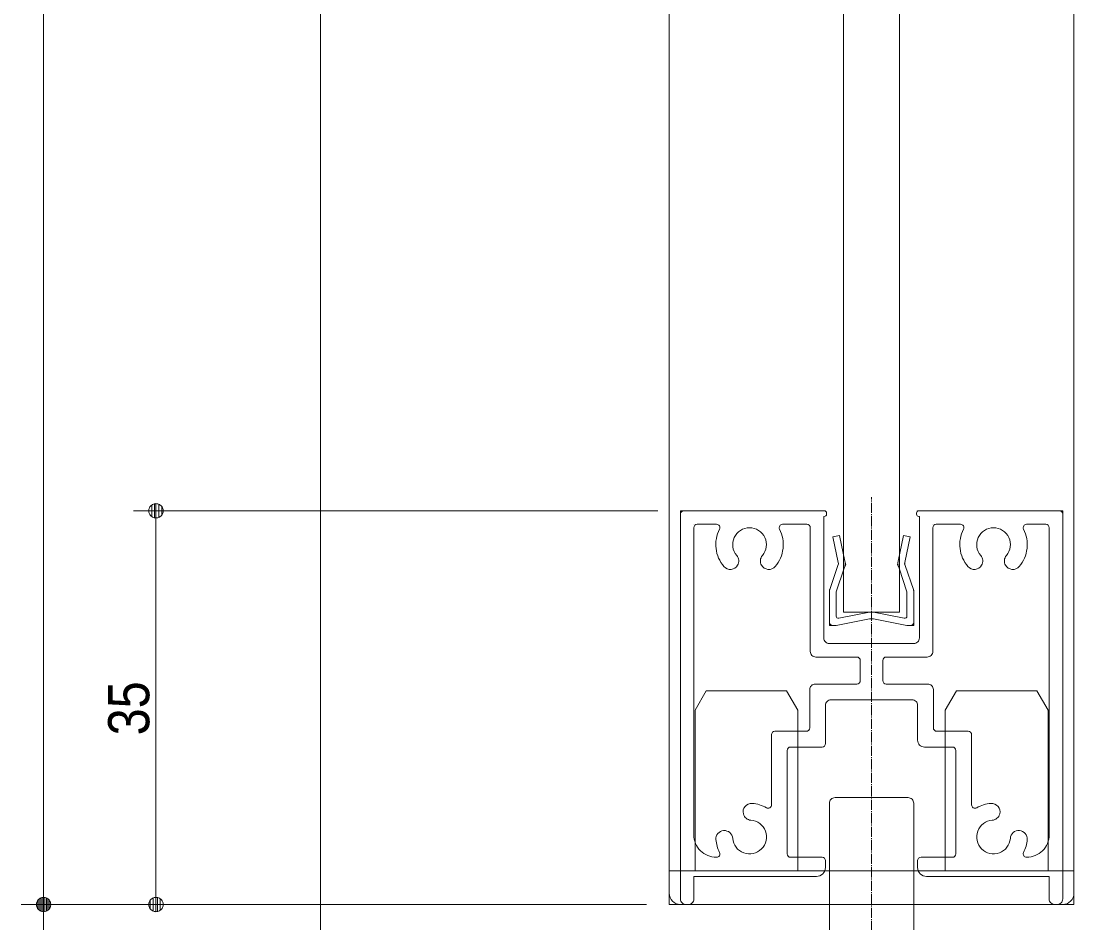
# Model space of a CAD drawing. Units: millimetres, scale not verified. Extents: x -6062 to 6062, y -3045 to 3045.
# Drawn here: x 172 to 1109, y -1886 to -1085 of the extents above; entities that cross this region are included whole.
import ezdxf
from ezdxf.enums import TextEntityAlignment as Align

# ---------------------------------------------------------------- set-up
doc = ezdxf.new("R2010")
doc.units = ezdxf.units.MM
doc.header["$LTSCALE"] = 20
doc.linetypes.add('CHAIN2', pattern=[12, 9, -1, 1, -1])
for name, color, linetype, lineweight in [('0-0_2寸法-1', 7, 'Continuous', 9), ('0-1_0', 7, 'Continuous', 9), ('0-4_3一般', 7, 'Continuous', 9)]:
    doc.layers.add(name, color=color, linetype=linetype, lineweight=lineweight)
doc.styles.add('ＭＳ Ｐゴシック', font='')
doc.styles.get('ＭＳ Ｐゴシック').set_extended_font_data('MS PGothic')

# ---------------------------------------------------------------- blocks, each defined once
blk = doc.blocks.new('グループ')
at = {"layer": '0-4_3一般', "linetype": 'CHAIN2'}
blk.add_line((54323.7, -40277.5), (54323.7, -30158.5), dxfattribs=at)
at = {"layer": '0-4_3一般'}
for p, q in [((50923.7, -30400), (50923.7, -30460)), ((50923.7, -30400), (50983.7, -30400)), ((50923.7, -30460), (50923.7, -37300)), ((50983.7, -30400), (53483.7, -30400)), ((53483.7, -30500), (53473.7, -30500)), ((53473.7, -32660), (53473.7, -30500)), ((53523.7, -30440), (53523.7, -30460)), ((55123.7, -30400), (55123.9, -30400)), ((55123.7, -30440), (55123.7, -30460)), ((57663.7, -30400), (55163.7, -30400)), ((55163.7, -30500), (55173.7, -30500)), ((55173.7, -30500), (55173.7, -32660)), ((57723.7, -30400), (57663.7, -30400)), ((57723.7, -30400), (57723.7, -30460)), ((57723.7, -37300), (57723.7, -30460)), ((51163.7, -30640), (51163.9, -30640)), ((51163.7, -36160), (51163.7, -30700)), ((51565.8, -30640), (51223.7, -30640)), ((52741.5, -30640), (53173.7, -30640)), ((53233.7, -32900), (53233.7, -30700)), ((55413.7, -30640), (55413.9, -30640)), ((55413.7, -32900), (55413.7, -30700)), ((55473.7, -30640), (55905.8, -30640)), ((57423.7, -30640), (57081.5, -30640)), ((57483.7, -30700), (57483.7, -36160)), ((55073.7, -32760), (53573.7, -32760)), ((54063.7, -33000), (53333.7, -33000)), ((54123.7, -33060), (54123.7, -33420)), ((54523.7, -33060), (54523.7, -33420)), ((55313.7, -33000), (54583.7, -33000)), ((54063.7, -33480), (53323.7, -33480)), ((55323.7, -33480), (54583.7, -33480)), ((53223.7, -34260), (53223.7, -33580)), ((55423.7, -34260), (55423.7, -33580)), ((53503.7, -33860), (53503.7, -34540)), ((53603.7, -33760), (55043.7, -33760)), ((55143.7, -33860), (55143.7, -34480)), ((52543.7, -34380), (52543.7, -35628.4)), ((52603.7, -34320), (53163.7, -34320)), ((55483.7, -34320), (56043.7, -34320)), ((56103.7, -34380), (56103.7, -35628.4)), ((53443.7, -34600), (52883.7, -34600)), ((55763.7, -34600), (55263.7, -34600)), ((52823.7, -36500), (52823.7, -34660)), ((55823.7, -34660), (55823.7, -36500)), ((52043.9, -35790.2), (52044.1, -35790.2)), ((56603.5, -35790.2), (56603.7, -35790.2)), ((51563.7, -36560), (51565.8, -36560)), ((52883.7, -36560), (53443.7, -36560)), ((53503.7, -36620), (53503.7, -36740)), ((53503.7, -36740), (53503.7, -36620)), ((55143.7, -36620), (55143.7, -36740)), ((55203.7, -36560), (55763.7, -36560)), ((57081.5, -36560), (57083.7, -36560)), ((57483.7, -36900), (55303.7, -36900)), ((57483.7, -36900), (57483.7, -37300)), ((51063.7, -37400), (51023.7, -37400)), ((57623.7, -37400), (57583.7, -37400))]:
    blk.add_line(p, q, dxfattribs=at)
blk.add_lwpolyline([(53343.7, -36900), (51163.7, -36900), (51163.7, -37300)], dxfattribs=at)
for centre, radius, start, end in [((50983.7, -30460), 60, 135, 180), ((50983.7, -30460), 60, 90, 135), ((53483.7, -30440), 40, 45, 90), ((53483.7, -30460), 40, 270, 315), ((53483.7, -30440), 40, 0, 45), ((53483.7, -30460), 40, 315, 0), ((55163.7, -30440), 40, 135, 180), ((55163.7, -30460), 40, 180, 225), ((55163.7, -30440), 40, 90, 135), ((55163.7, -30460), 40, 225, 270), ((57663.7, -30460), 60, 45, 90), ((57663.7, -30460), 60, 0, 45), ((51223.7, -30700), 60, 135, 180), ((51223.7, -30700), 60, 90, 135), ((51565.8, -30700), 60, 31.48215, 90), ((51565.8, -30700), 60, 332.9643, 31.48215), ((52153.7, -31000), 300, 90, 155.26439), ((52153.7, -31000), 300, 24.73561, 90), ((52741.5, -30700), 60, 148.51785, 207.0357), ((52741.5, -30700), 60, 90, 148.51785), ((53173.7, -30700), 60, 45, 90), ((53173.7, -30700), 60, 0, 45), ((55473.7, -30700), 60, 135, 180), ((55473.7, -30700), 60, 90, 135), ((55905.8, -30700), 60, 31.48215, 90), ((55905.8, -30700), 60, 332.96431, 31.48215), ((56493.7, -31000), 300, 90, 155.26439), ((56493.7, -31000), 300, 24.73561, 90), ((57081.5, -30700), 60, 148.51785, 207.03569), ((57081.5, -30700), 60, 90, 148.51785), ((57423.7, -30700), 60, 45, 90), ((57423.7, -30700), 60, 0, 45), ((52153.7, -31000), 600, 152.9643, 186.74654), ((52153.7, -31000), 300, 155.26439, 220.52878), ((52153.7, -31000), 300, 319.47122, 24.73561), ((52153.7, -31000), 600, 353.25346, 27.0357), ((56493.7, -31000), 600, 152.96431, 186.74654), ((56493.7, -31000), 300, 155.26439, 220.52878), ((56493.7, -31000), 300, 319.47122, 24.73561), ((56493.7, -31000), 600, 353.25346, 27.03569), ((52153.7, -31000), 600, 186.74654, 220.52878), ((52153.7, -31000), 600, 319.47122, 353.25346), ((56493.7, -31000), 600, 186.74654, 220.52878), ((56493.7, -31000), 600, 319.47122, 353.25346), ((51811.6, -31292.4), 150, 5.26439, 40.52878), ((52495.7, -31292.4), 150, 139.47122, 174.73561), ((56151.6, -31292.4), 150, 5.26439, 40.52878), ((56835.7, -31292.4), 150, 139.47122, 174.73561), ((51811.6, -31292.4), 150, 220.52878, 275.26439), ((51811.6, -31292.4), 150, 275.26439, 330), ((51811.6, -31292.4), 150, 330, 5.26439), ((52495.7, -31292.4), 150, 174.73561, 210), ((52495.7, -31292.4), 150, 210, 264.73561), ((52495.7, -31292.4), 150, 264.73561, 319.47122), ((56151.6, -31292.4), 150, 220.52878, 275.26439), ((56151.6, -31292.4), 150, 275.26439, 330), ((56151.6, -31292.4), 150, 330, 5.26439), ((56835.7, -31292.4), 150, 174.73561, 210), ((56835.7, -31292.4), 150, 210, 264.73561), ((56835.7, -31292.4), 150, 264.73561, 319.47122), ((53573.7, -32660), 100, 180, 225), ((53573.7, -32660), 100, 225, 270), ((55073.7, -32660), 100, 270, 315), ((55073.7, -32660), 100, 315, 0), ((53333.7, -32900), 100, 180, 225), ((55313.7, -32900), 100, 315, 0), ((53333.7, -32900), 100, 225, 270), ((54063.7, -33060), 60, 45, 90), ((54063.7, -33060), 60, 0, 45), ((54583.7, -33060), 60, 135, 180), ((54583.7, -33060), 60, 90, 135), ((55313.7, -32900), 100, 270, 315), ((53323.7, -33580), 100, 135, 180), ((53323.7, -33580), 100, 90, 135), ((54063.7, -33420), 60, 270, 315), ((54063.7, -33420), 60, 315, 0), ((54583.7, -33420), 60, 180, 225), ((54583.7, -33420), 60, 225, 270), ((55323.7, -33580), 100, 45, 90), ((55323.7, -33580), 100, 0, 45), ((53603.7, -33860), 100, 135, 180), ((53603.7, -33860), 100, 90, 135), ((55043.7, -33860), 100, 45, 90), ((55043.7, -33860), 100, 0, 45), ((53163.7, -34260), 60, 315, 0), ((55483.7, -34260), 60, 180, 225), ((52603.7, -34380), 60, 135, 180), ((52603.7, -34380), 60, 135, 180), ((52603.7, -34380), 60, 90, 135), ((52603.7, -34380), 60, 90, 135), ((53163.7, -34260), 60, 270, 315), ((55483.7, -34260), 60, 225, 270), ((56043.7, -34380), 60, 45, 90), ((56043.7, -34380), 60, 45, 90), ((56043.7, -34380), 60, 0, 45), ((56043.7, -34380), 60, 0, 45), ((52883.7, -34660), 60, 135, 180), ((52883.7, -34660), 60, 90, 135), ((53443.7, -34540), 60, 270, 315), ((53443.7, -34540), 60, 315, 0), ((55263.7, -34480), 120, 180, 225), ((55263.7, -34480), 120, 225, 270), ((55763.7, -34660), 60, 45, 90), ((55763.7, -34660), 60, 0, 45), ((52188.7, -35751.4), 150, 140.26439, 195), ((52188.7, -35751.4), 150, 85.52878, 140.26439), ((52153.7, -36200), 600, 72.76439, 85.52878), ((52153.7, -36200), 600, 60, 72.76439), ((52483.7, -35628.4), 60, 240, 300), ((52483.7, -35628.4), 60, 300, 0), ((56163.7, -35628.4), 60, 180, 240), ((56163.7, -35628.4), 60, 240, 300), ((56493.7, -36200), 600, 107.23561, 120), ((56493.7, -36200), 600, 94.47122, 107.23561), ((56458.6, -35751.4), 150, 39.73561, 94.47122), ((56458.6, -35751.4), 150, 345, 39.73561), ((52188.7, -35751.4), 150, 195, 230.26439), ((52188.7, -35751.4), 150, 230.26439, 265.52878), ((52153.7, -36200), 300, 20.26439, 85.52878), ((56493.7, -36200), 300, 94.47122, 159.73561), ((56458.6, -35751.4), 150, 274.47122, 309.73561), ((56458.6, -35751.4), 150, 309.73561, 345), ((51705, -36235.1), 150, 94.47122, 184.47122), ((51705, -36235.1), 150, 4.47122, 94.47122), ((52153.7, -36200), 300, 315, 20.26439), ((56493.7, -36200), 300, 159.73561, 225), ((56942.3, -36235.1), 150, 85.52878, 175.52878), ((56942.3, -36235.1), 150, 355.52878, 85.52878), ((51563.7, -36160), 400, 180, 225), ((52153.7, -36200), 600, 184.47122, 195.75346), ((52153.7, -36200), 300, 184.47122, 249.73561), ((56493.7, -36200), 300, 290.26439, 355.52878), ((56493.7, -36200), 600, 344.24654, 355.52878), ((57083.7, -36160), 400, 315, 0), ((51563.7, -36160), 400, 225, 270), ((52153.7, -36200), 600, 195.75346, 207.03569), ((51565.8, -36500), 60, 328.51785, 27.03569), ((52153.7, -36200), 300, 249.73561, 315), ((52883.7, -36500), 60, 180, 225), ((55763.7, -36500), 60, 315, 0), ((56493.7, -36200), 300, 225, 290.26439), ((57081.5, -36500), 60, 152.96431, 211.48215), ((56493.7, -36200), 600, 332.96431, 344.24654), ((57083.7, -36160), 400, 270, 315), ((51565.8, -36500), 60, 270, 328.51785), ((52883.7, -36500), 60, 225, 270), ((53443.7, -36620), 60, 45, 90), ((53443.7, -36620), 60, 0, 45), ((55203.7, -36620), 60, 135, 180), ((55203.7, -36620), 60, 90, 135), ((55763.7, -36500), 60, 270, 315), ((57081.5, -36500), 60, 211.48215, 270), ((53343.7, -36740), 160, 270, 315), ((53343.7, -36740), 160, 315, 0), ((55303.7, -36740), 160, 180, 225), ((55303.7, -36740), 160, 225, 270), ((51023.7, -37300), 100, 180, 225), ((51023.7, -37300), 100, 225, 270), ((51063.7, -37300), 100, 270, 315), ((51063.7, -37300), 100, 315, 0), ((57583.7, -37300), 100, 180, 225), ((57583.7, -37300), 100, 225, 270), ((57623.7, -37300), 100, 270, 315), ((57623.7, -37300), 100, 315, 0)]:
    blk.add_arc(centre, radius, start, end, dxfattribs=at)
blk = doc.blocks.new('グループ-9')
at = {"layer": '0-4_3一般'}
for p, q in [((51183.7, -33946.4), (51383.7, -33600)), ((51383.7, -33600), (52813.7, -33600)), ((53013.7, -33946.4), (52813.7, -33600)), ((55633.7, -33946.4), (55833.7, -33600)), ((55833.7, -33600), (57263.7, -33600)), ((57463.7, -33946.4), (57263.7, -33600)), ((51183.7, -36800), (51183.7, -33946.4)), ((53013.7, -33946.4), (53013.7, -36800)), ((55633.7, -36800), (55633.7, -33946.4)), ((57463.7, -33946.4), (57463.7, -36800)), ((50723.7, -36800), (57923.7, -36800)), ((50723.7, -37200), (50723.7, -36800)), ((57923.7, -37200), (57923.7, -36800)), ((57723.7, -37400), (50923.7, -37400))]:
    blk.add_line(p, q, dxfattribs=at)
for centre, start, end in [((50923.7, -37200), 180, 225), ((57723.7, -37200), 315, 0), ((50923.7, -37200), 225, 270), ((57723.7, -37200), 270, 315)]:
    blk.add_arc(centre, 200, start, end, dxfattribs=at)
blk = doc.blocks.new('グループ-15')
at = {"layer": '0-4_3一般'}
for p, q in [((53579.4, -31800.9), (53726.4, -31369.7)), ((53834.9, -31420.9), (53693.7, -31840)), ((53726.4, -31369.7), (53737.9, -31345.3)), ((53732.3, -31318.9), (53737.9, -31345.3)), ((53834.9, -31420.9), (53863.7, -31360)), ((53849.7, -31294.1), (53863.7, -31360)), ((54797.6, -31294.1), (54783.7, -31360)), ((54812.4, -31420.9), (54783.7, -31360)), ((54953.7, -31840), (54812.4, -31420.9)), ((54915, -31318.9), (54909.4, -31345.3)), ((54920.9, -31369.7), (54909.4, -31345.3)), ((54920.9, -31369.7), (55067.9, -31800.9)), ((53573.7, -32380), (53573.7, -31826.5)), ((55073.7, -31826.5), (55073.7, -32380)), ((53693.7, -32271.7), (53693.7, -31840)), ((54953.7, -32271.7), (54953.7, -31840)), ((53741.1, -32311), (54286.3, -32203.5)), ((54906.2, -32311), (54361, -32203.5)), ((53573.7, -32380), (53573.7, -32440)), ((53693.7, -32440), (54286.3, -32323.5)), ((54953.7, -32440), (54361, -32323.5)), ((55073.7, -32380), (55073.7, -32440)), ((53633.7, -32440), (53573.7, -32440)), ((53693.7, -32440), (53633.7, -32440)), ((55013.7, -32440), (54953.7, -32440)), ((55013.7, -32440), (55073.7, -32440))]:
    blk.add_line(p, q, dxfattribs=at)
for points in [[(53732.3, -31318.9), (53636.3, -30864.8), (53753.7, -30840), (53849.7, -31294.1)], [(54797.6, -31294.1), (54893.7, -30840), (55011.1, -30864.8), (54915, -31318.9)]]:
    blk.add_lwpolyline(points, dxfattribs=at)
for centre, radius, start, end in [((53654.1, -31335.5), 80, 334.72228, 353.33323), ((53654.1, -31335.5), 80, 353.33323, 11.94418), ((53654.1, -31335.5), 200, 334.72228, 353.33323), ((53654.1, -31335.5), 200, 353.33323, 11.94418), ((54993.3, -31335.5), 200, 168.05582, 186.66677), ((54993.3, -31335.5), 200, 186.66677, 205.27772), ((54993.3, -31335.5), 80, 168.05582, 186.66677), ((54993.3, -31335.5), 80, 186.66677, 205.27772), ((53633.7, -31826.5), 60, 167.36114, 180), ((53633.7, -31826.5), 60, 154.72228, 167.36114), ((55013.7, -31826.5), 60, 12.63886, 25.27772), ((55013.7, -31826.5), 60, 0, 12.63886), ((54323.7, -32400), 200, 95.3825, 100.76501), ((54323.7, -32400), 200, 90, 95.3825), ((54323.7, -32400), 200, 84.6175, 90), ((54323.7, -32400), 200, 79.23499, 84.6175), ((53633.7, -32380), 60, 180, 225), ((53733.7, -32271.7), 40, 180, 230.3825), ((53733.7, -32271.7), 40, 230.3825, 280.76501), ((54323.7, -32520), 200, 95.3825, 100.76501), ((54323.7, -32520), 200, 90, 95.3825), ((54323.7, -32520), 200, 84.6175, 90), ((54323.7, -32520), 200, 79.23499, 84.6175), ((54913.7, -32271.7), 40, 259.23499, 309.6175), ((54913.7, -32271.7), 40, 309.6175, 0), ((55013.7, -32380), 60, 315, 0), ((53633.7, -32380), 60, 225, 270), ((55013.7, -32380), 60, 270, 315)]:
    blk.add_arc(centre, radius, start, end, dxfattribs=at)
blk = doc.blocks.new('グループ-19')
at = {"layer": '0-4_3一般'}
for p, q in [((53823.7, 5604.9), (53823.7, -32200)), ((54823.7, -32200), (54823.7, 5604.9)), ((53823.7, -32200), (54823.7, -32200))]:
    blk.add_line(p, q, dxfattribs=at)
blk.add_lwpolyline([(57923.7, 10804.9), (57923.7, -37400), (50723.7, -37400), (50723.7, 10804.9)], close=True, dxfattribs=at)
blk = doc.blocks.new('グループ-20')
at = {"layer": '0-4_3一般'}
for p, q in [((54973.7, -35500), (53673.7, -35500)), ((55073.7, -38000), (55073.7, -35600))]:
    blk.add_line(p, q, dxfattribs=at)
blk.add_lwpolyline([(53573.7, -35600), (53573.7, -38000), (55073.7, -38000)], dxfattribs=at)
for centre, start, end in [((53673.7, -35600), 135, 180), ((53673.7, -35600), 90, 135), ((54973.7, -35600), 45, 90), ((54973.7, -35600), 0, 45)]:
    blk.add_arc(centre, 100, start, end, dxfattribs=at)
blk = doc.blocks.new('グループ-21')
at = {"layer": '0-4_3一般'}
for p, q in [((55063.7, -38000), (53583.7, -38000)), ((53583.7, -38000), (53583.7, -38620)), ((55063.7, -38000), (55063.7, -38620)), ((53323.7, -39220), (53323.7, -38620)), ((54723.7, -38620), (55323.7, -38620)), ((55323.7, -39220), (55323.7, -38620)), ((55323.7, -39220), (53323.7, -39220))]:
    blk.add_line(p, q, dxfattribs=at)
blk.add_lwpolyline([(53323.7, -38620), (53923.7, -38620), (54723.7, -38620)], dxfattribs=at)
blk = doc.blocks.new('グループ-22')
at = {"layer": '0-4_3一般'}
for p, q in [((52223.7, -40400), (52223.7, -39020)), ((56423.7, -40400), (56423.7, -39020)), ((53323.7, -39220), (53323.7, -39420)), ((55323.7, -39220), (53323.7, -39220)), ((55323.7, -39420), (55323.7, -39220)), ((51123.7, -39420), (57523.7, -39420)), ((51123.7, -40000), (51123.7, -39420)), ((51723.7, -40000), (51723.7, -39420)), ((52723.7, -39420), (52723.7, -40000)), ((55923.7, -40000), (55923.7, -39420)), ((56923.7, -39420), (56923.7, -40000)), ((57523.7, -39420), (57523.7, -40000)), ((57523.7, -40000), (51123.7, -40000))]:
    blk.add_line(p, q, dxfattribs=at)
for name in ['グループ-20', 'グループ-21']:
    blk.add_blockref(name, (0, 0), dxfattribs=at)
blk = doc.blocks.new('グループ-28')
at = {"layer": '0-4_3一般'}
for name in ['グループ-19', 'グループ', 'グループ-15', 'グループ-9', 'グループ-22']:
    blk.add_blockref(name, (0, 0), dxfattribs=at)
blk = doc.blocks.new('グループ-30')
at = {"layer": '0-4_3一般'}
blk.add_line((44523.7, 19804.9), (44523.7, -40000), dxfattribs=at)
blk.add_blockref('グループ-28', (0, 0), dxfattribs=at)
blk = doc.blocks.new('_Dot')
at = {"layer": '0-1_0'}
for p, q in [((-10, 0), (-20, 0)), ((9.78, 2), (-9.78, 2)), ((7.99, 6), (-7.99, 6)), ((9.16, -3.98), (-9.16, -3.98)), ((6, -7.98), (-6, -7.98))]:
    blk.add_line(p, q, dxfattribs=at)
for points in [[(10, 0), (9.92, 1.25), (9.69, 2.49), (9.3, 3.68), (8.76, 4.82), (8.09, 5.88), (7.29, 6.85), (6.37, 7.71), (5.36, 8.44), (4.26, 9.05), (3.09, 9.51), (1.87, 9.82), (0.63, 9.98), (-0.63, 9.98), (-1.87, 9.82), (-3.09, 9.51), (-4.26, 9.05), (-5.36, 8.44), (-6.37, 7.71), (-7.29, 6.85), (-8.09, 5.88), (-8.76, 4.82), (-9.3, 3.68), (-9.69, 2.49), (-9.92, 1.25), (-10, 0), (0, 0)], [(-10, 0), (-9.92, -1.25), (-9.69, -2.49), (-9.3, -3.68), (-8.76, -4.82), (-8.09, -5.88), (-7.29, -6.85), (-6.37, -7.71), (-5.36, -8.44), (-4.26, -9.05), (-3.09, -9.51), (-1.87, -9.82), (-0.63, -9.98), (0.63, -9.98), (1.87, -9.82), (3.09, -9.51), (4.26, -9.05), (5.36, -8.44), (6.37, -7.71), (7.29, -6.85), (8.09, -5.88), (8.76, -4.82), (9.3, -3.68), (9.69, -2.49), (9.92, -1.25), (10, 0), (0, 0)]]:
    blk.add_lwpolyline(points, close=True, dxfattribs=at)

msp = doc.modelspace()

# ---------------------------------------------------------------- linework, layer by layer
at = {"layer": '0-0_2寸法-1'}
for p, q in [((192.31, 527.53), (192.31, -1857.29)), ((738.68, -1520), (272.31, -1520)), ((292.31, -1857.29), (292.31, -1532.71)), ((528.68, -1870), (172.31, -1870)), ((272.31, -1870), (172.31, -1870)), ((728.68, -1870), (272.31, -1870)), ((192.31, -1882.71), (192.31, -1987.29))]:
    msp.add_line(p, q, dxfattribs=at)

# ---------------------------------------------------------------- block references
at = {"layer": '0-0_2寸法-1', "xscale": 0.6356201, "yscale": 0.6356201}
for p, rotation in [((292.31, -1520), 90), ((192.31, -1870), 270), ((292.31, -1870), 270), ((192.31, -1870), 90)]:
    msp.add_blockref('_Dot', p, dxfattribs=dict(at, rotation=rotation))
at = {"layer": '0-4_3一般', "xscale": 0.05, "yscale": 0.05}
msp.add_blockref('グループ-30', (-1787.5, 0), dxfattribs=at)

# ---------------------------------------------------------------- texts
at = {"layer": '0-0_2寸法-1', "style": 'ＭＳ Ｐゴシック', "width": 0.9}
msp.add_text('35', height=36.66, rotation=90, dxfattribs=at).set_placement((297.37, -1719.59), align=Align.BOTTOM_LEFT)

doc.saveas('drawing.dxf')
